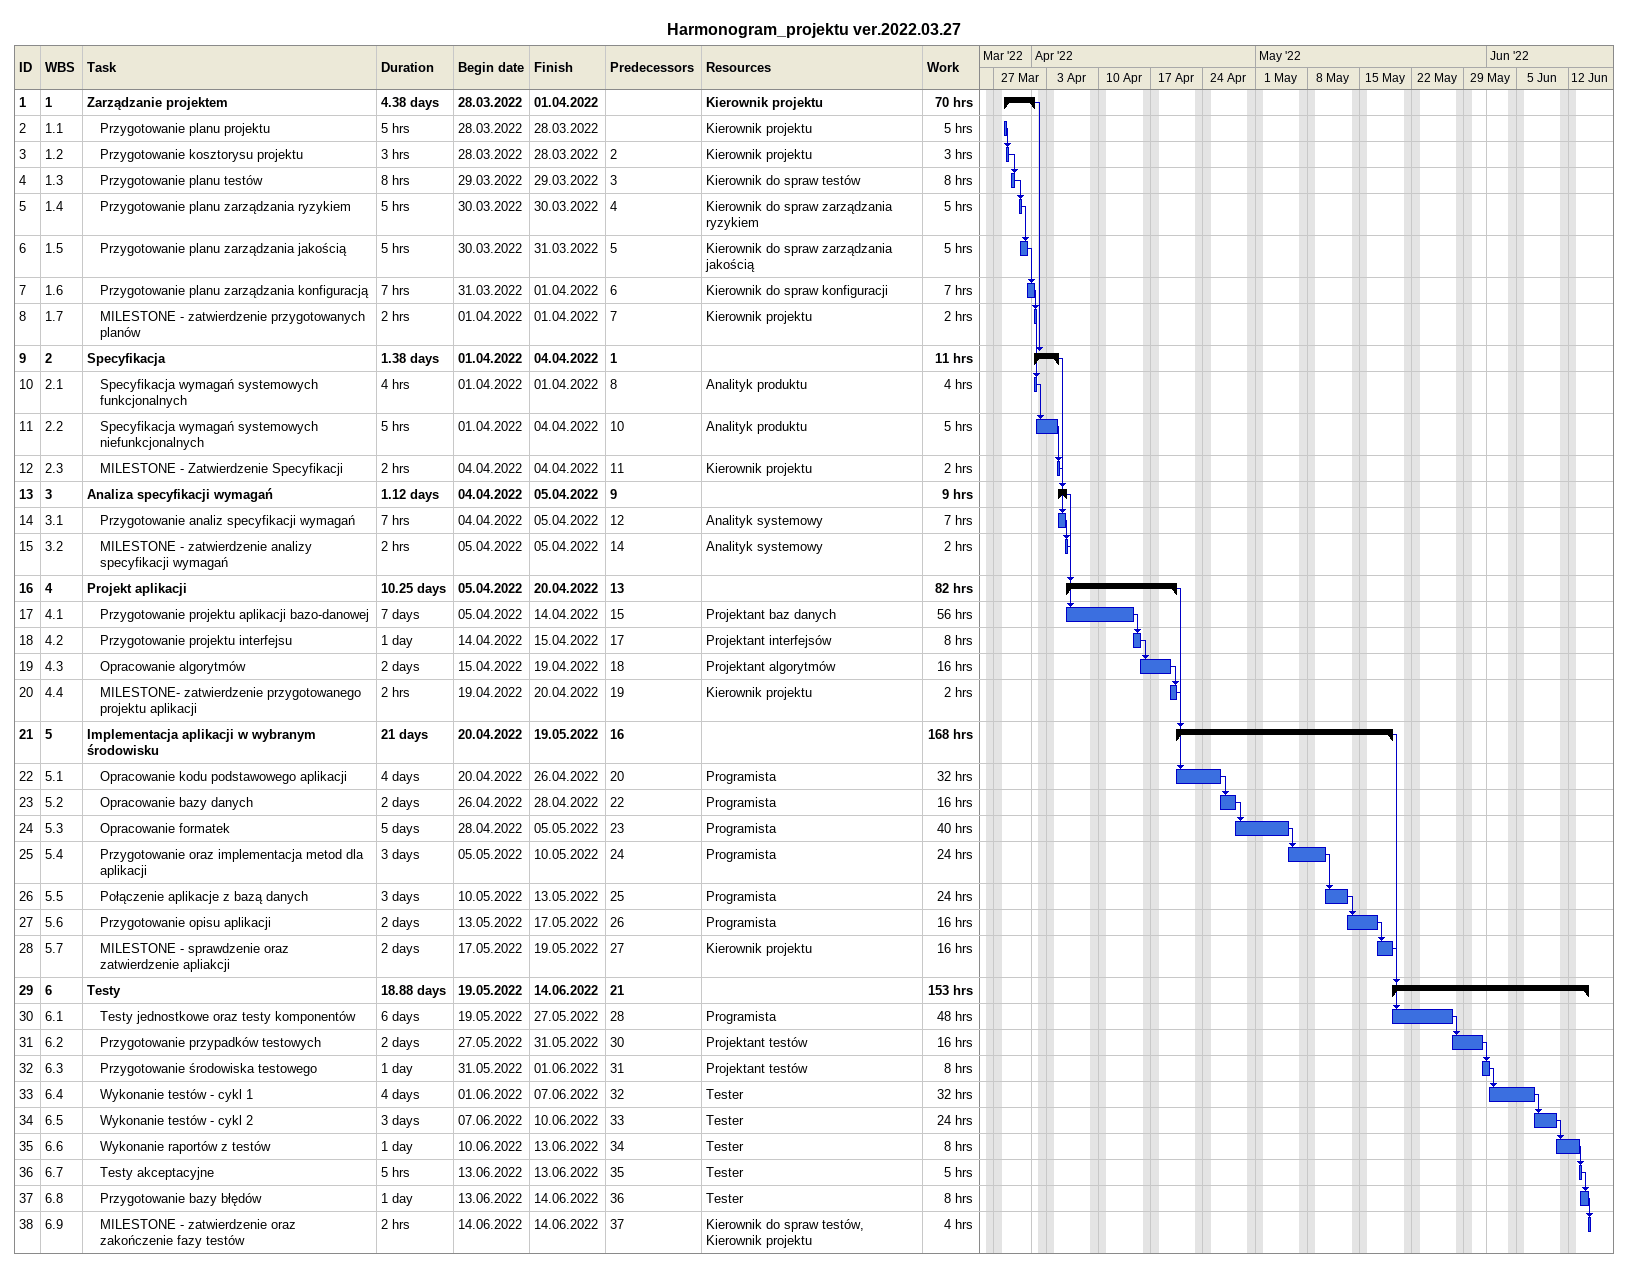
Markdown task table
Harmonogram_projektu ver.2022.03.27

| ID | WBS | Task | Duration | Start | Finish | Predecessors | Resources | Work (h) |
|---|---|---|---|---|---|---|---|---|
| 1 | 1 | **Zarządzanie projektem** | 4.38d | 2022-03-28 | 2022-04-01 |  | Kierownik projektu | 70 |
| 2 | 1.1 | Przygotowanie planu projektu | 5h | 2022-03-28 | 2022-03-28 |  | Kierownik projektu | 5 |
| 3 | 1.2 | Przygotowanie kosztorysu projektu | 3h | 2022-03-28 | 2022-03-28 | 2 | Kierownik projektu | 3 |
| 4 | 1.3 | Przygotowanie planu testów | 8h | 2022-03-29 | 2022-03-29 | 3 | Kierownik do spraw testów | 8 |
| 5 | 1.4 | Przygotowanie planu zarządzania ryzykiem | 5h | 2022-03-30 | 2022-03-30 | 4 | Kierownik do spraw zarządzania ryzykiem | 5 |
| 6 | 1.5 | Przygotowanie planu zarządzania jakością | 5h | 2022-03-30 | 2022-03-31 | 5 | Kierownik do spraw zarządzania jakością | 5 |
| 7 | 1.6 | Przygotowanie planu zarządzania konfiguracją | 7h | 2022-03-31 | 2022-04-01 | 6 | Kierownik do spraw konfiguracji | 7 |
| 8 | 1.7 | MILESTONE - zatwierdzenie przygotowanych planów | 2h | 2022-04-01 | 2022-04-01 | 7 | Kierownik projektu | 2 |
| 9 | 2 | **Specyfikacja** | 1.38d | 2022-04-01 | 2022-04-04 | 1 |  | 11 |
| 10 | 2.1 | Specyfikacja wymagań systemowych funkcjonalnych | 4h | 2022-04-01 | 2022-04-01 | 8 | Analityk produktu | 4 |
| 11 | 2.2 | Specyfikacja wymagań systemowych niefunkcjonalnych | 5h | 2022-04-01 | 2022-04-04 | 10 | Analityk produktu | 5 |
| 12 | 2.3 | MILESTONE - Zatwierdzenie Specyfikacji | 2h | 2022-04-04 | 2022-04-04 | 11 | Kierownik projektu | 2 |
| 13 | 3 | **Analiza specyfikacji wymagań** | 1.12d | 2022-04-04 | 2022-04-05 | 9 |  | 9 |
| 14 | 3.1 | Przygotowanie analiz specyfikacji wymagań | 7h | 2022-04-04 | 2022-04-05 | 12 | Analityk systemowy | 7 |
| 15 | 3.2 | MILESTONE - zatwierdzenie analizy specyfikacji wymagań | 2h | 2022-04-05 | 2022-04-05 | 14 | Analityk systemowy | 2 |
| 16 | 4 | **Projekt aplikacji** | 10.25d | 2022-04-05 | 2022-04-20 | 13 |  | 82 |
| 17 | 4.1 | Przygotowanie projektu aplikacji bazo-danowej | 7d | 2022-04-05 | 2022-04-14 | 15 | Projektant baz danych | 56 |
| 18 | 4.2 | Przygotowanie projektu interfejsu | 1d | 2022-04-14 | 2022-04-15 | 17 | Projektant interfejsów | 8 |
| 19 | 4.3 | Opracowanie algorytmów | 2d | 2022-04-15 | 2022-04-19 | 18 | Projektant algorytmów | 16 |
| 20 | 4.4 | MILESTONE- zatwierdzenie przygotowanego projektu aplikacji | 2h | 2022-04-19 | 2022-04-20 | 19 | Kierownik projektu | 2 |
| 21 | 5 | **Implementacja aplikacji w wybranym środowisku** | 21d | 2022-04-20 | 2022-05-19 | 16 |  | 168 |
| 22 | 5.1 | Opracowanie kodu podstawowego aplikacji | 4d | 2022-04-20 | 2022-04-26 | 20 | Programista | 32 |
| 23 | 5.2 | Opracowanie bazy danych | 2d | 2022-04-26 | 2022-04-28 | 22 | Programista | 16 |
| 24 | 5.3 | Opracowanie formatek | 5d | 2022-04-28 | 2022-05-05 | 23 | Programista | 40 |
| 25 | 5.4 | Przygotowanie oraz implementacja metod dla aplikacji | 3d | 2022-05-05 | 2022-05-10 | 24 | Programista | 24 |
| 26 | 5.5 | Połączenie aplikacje z bazą danych | 3d | 2022-05-10 | 2022-05-13 | 25 | Programista | 24 |
| 27 | 5.6 | Przygotowanie opisu aplikacji | 2d | 2022-05-13 | 2022-05-17 | 26 | Programista | 16 |
| 28 | 5.7 | MILESTONE - sprawdzenie oraz zatwierdzenie apliakcji | 2d | 2022-05-17 | 2022-05-19 | 27 | Kierownik projektu | 16 |
| 29 | 6 | **Testy** | 18.88d | 2022-05-19 | 2022-06-14 | 21 |  | 153 |
| 30 | 6.1 | Testy jednostkowe oraz testy komponentów | 6d | 2022-05-19 | 2022-05-27 | 28 | Programista | 48 |
| 31 | 6.2 | Przygotowanie przypadków testowych | 2d | 2022-05-27 | 2022-05-31 | 30 | Projektant testów | 16 |
| 32 | 6.3 | Przygotowanie środowiska testowego | 1d | 2022-05-31 | 2022-06-01 | 31 | Projektant testów | 8 |
| 33 | 6.4 | Wykonanie testów - cykl 1 | 4d | 2022-06-01 | 2022-06-07 | 32 | Tester | 32 |
| 34 | 6.5 | Wykonanie testów - cykl 2 | 3d | 2022-06-07 | 2022-06-10 | 33 | Tester | 24 |
| 35 | 6.6 | Wykonanie raportów z testów | 1d | 2022-06-10 | 2022-06-13 | 34 | Tester | 8 |
| 36 | 6.7 | Testy akceptacyjne | 5h | 2022-06-13 | 2022-06-13 | 35 | Tester | 5 |
| 37 | 6.8 | Przygotowanie bazy błędów | 1d | 2022-06-13 | 2022-06-14 | 36 | Tester | 8 |
| 38 | 6.9 | MILESTONE - zatwierdzenie oraz zakończenie fazy testów | 2h | 2022-06-14 | 2022-06-14 | 37 | Kierownik do spraw testów, Kierownik projektu | 4 |
